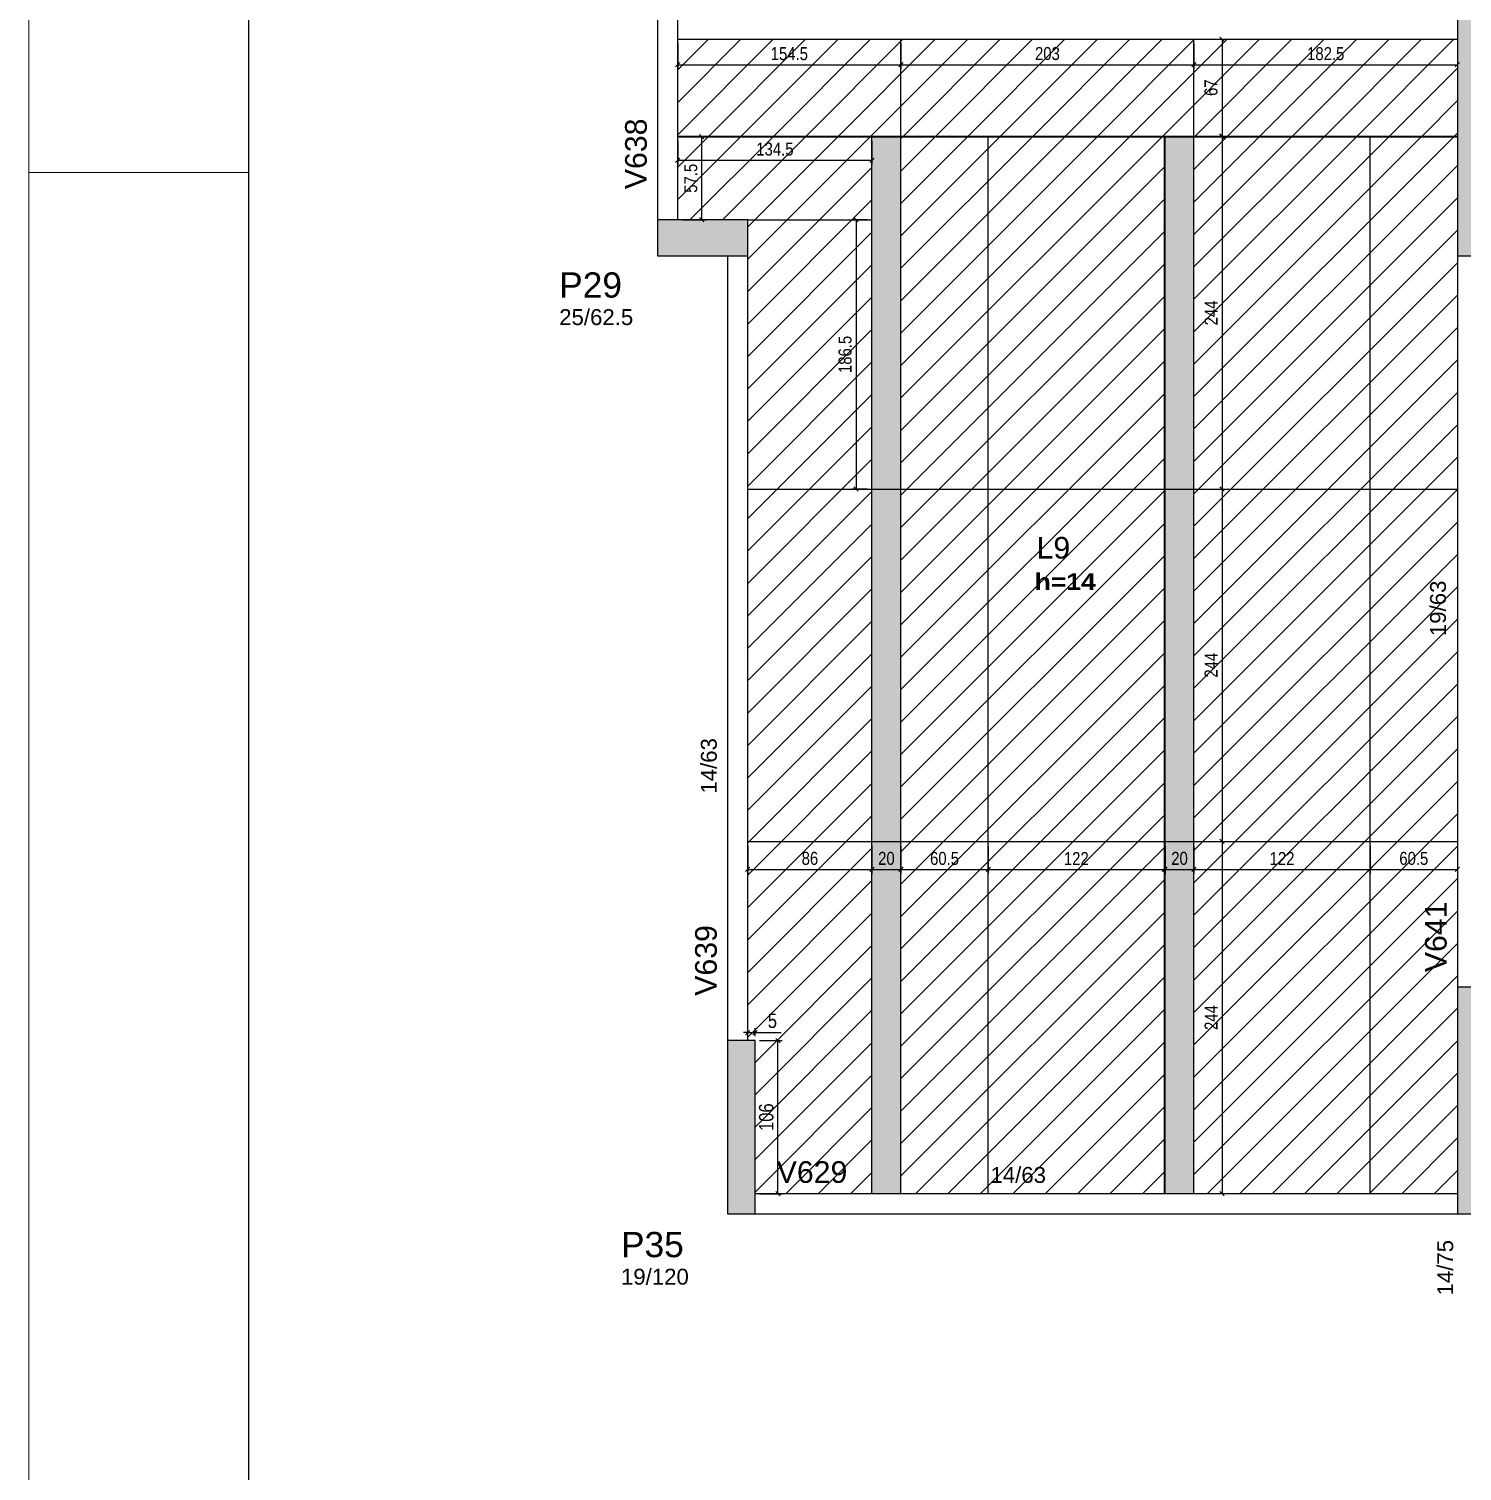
# Model space of a CAD drawing. Extents: x 1894 to 8661, y -614 to 3008.
# Drawn here: x 1895 to 2888, y 298 to 1296 of the extents above; entities that cross this region are included whole.
import ezdxf

# ---------------------------------------------------------------- set-up
doc = ezdxf.new("R2010")
doc.units = 0
doc.header["$PDMODE"] = 34
for name, color, linetype in [('COTA', 241, 'Continuous'), ('MTH-DIM-PILAR', 3, 'Continuous'), ('MTH-DIM-VIGA', 3, 'Continuous'), ('MTH-FACE-VIGA', 7, 'Continuous'), ('MTH-PILAR-SEGUE', 5, 'Continuous'), ('MTH-SOMBRA25', 253, 'Continuous'), ('MTH-TIT1-PILAR', 5, 'Continuous'), ('MTH-TIT1-VIGA', 5, 'Continuous'), ('MTH-TXT-NEGRITO', 5, 'Continuous'), ('Painéis', 200, 'Continuous')]:
    doc.layers.add(name, color=color, linetype=linetype)
doc.layers.add('FOLHA', color=255, linetype='Continuous', lineweight=5)
doc.layers.add('Hachura', color=251, linetype='Continuous', lineweight=9)
doc.styles.add('COTA TECNICA', font='techl___.ttf', dxfattribs={"height": 10})
doc.styles.add('COTA TECNICA-50', font='techl___.ttf', dxfattribs={"height": 9})
doc.styles.add('TQS_ARIAL', font='arial.ttf')
doc.styles.add('TQS_ARIAL_BLACK', font='ariblk.ttf')
doc.dimstyles.new('COTA PAINEL-50', dxfattribs={"dimtxt": 9, "dimasz": 3, "dimexe": 3, "dimexo": 3, "dimgap": 3, "dimtad": 1, "dimdec": 1, "dimzin": 12, "dimdsep": 46, "dimtxsty": 'COTA TECNICA-50', "dimblk1": 'OBLIQUE', "dimblk2": 'OBLIQUE', "dimsah": 1, "dimcen": 0.9, "dimclrd": 4, "dimclre": 4, "dimclrt": 240, "dimadec": 1, "dimazin": 3, "dimtfac": 1, "dimtdec": 1, "dimtmove": 0, "dimatfit": 3, "dimfxl": 1, "dimtolj": 1, "dimtzin": 12, "dimarcsym": 0})
doc.dimstyles.new('PAINEL', dxfattribs={"dimtxt": 10, "dimasz": 3, "dimexe": 3, "dimexo": 3, "dimgap": 3, "dimtad": 1, "dimdec": 1, "dimzin": 12, "dimdsep": 46, "dimtxsty": 'COTA TECNICA', "dimblk1": 'OBLIQUE', "dimblk2": 'OBLIQUE', "dimsah": 1, "dimcen": 0.9, "dimclrd": 4, "dimclre": 4, "dimclrt": 240, "dimadec": 1, "dimazin": 3, "dimtfac": 1, "dimtdec": 1, "dimtmove": 0, "dimatfit": 3, "dimfxl": 1, "dimtolj": 1, "dimtzin": 12, "dimarcsym": 0})

# ---------------------------------------------------------------- blocks, each defined once
blk = doc.blocks.new('_Oblique')
at = {"color": 0, "linetype": 'ByBlock', "lineweight": -2}
blk.add_line((-0.5, -0.5), (0.5, 0.5), dxfattribs=at)
blk = doc.blocks.new('*D53')
at = {"layer": 'COTA', "color": 4, "lineweight": -2, "transparency": 16777216}
for p, q in [((2393.12, 730.67), (2393.12, 711.23)), ((2479.12, 730.67), (2479.12, 711.23)), ((2393.12, 714.23), (2479.12, 714.23))]:
    blk.add_line(p, q, dxfattribs=at)
at = {"layer": 'Defpoints', "color": 0, "transparency": 16777216}
for p in [(2393.12, 733.67), (2479.12, 733.67), (2479.12, 714.23)]:
    blk.add_point(p, dxfattribs=at)
at = {"layer": 'COTA', "color": 4, "lineweight": -2, "transparency": 16777216, "xscale": 3, "yscale": 3, "zscale": 3, "rotation": 180}
blk.add_blockref('_Oblique', (2393.12, 714.23), dxfattribs=at)
at = {"layer": 'COTA', "color": 4, "lineweight": -2, "transparency": 16777216, "xscale": 3, "yscale": 3, "zscale": 3}
blk.add_blockref('_Oblique', (2479.12, 714.23), dxfattribs=at)
at = {"layer": 'COTA', "color": 240, "transparency": 16777216, "insert": (2436.12, 721.85), "char_height": 9, "attachment_point": 5, "style": 'COTA TECNICA-50'}
blk.add_mtext('\\A1;86', dxfattribs=at)
blk = doc.blocks.new('*D54')
at = {"layer": 'COTA', "color": 4, "lineweight": -2, "transparency": 16777216}
for p, q in [((2479.12, 730.67), (2479.12, 711.23)), ((2499.12, 730.67), (2499.12, 711.23)), ((2479.12, 714.23), (2499.12, 714.23))]:
    blk.add_line(p, q, dxfattribs=at)
at = {"layer": 'Defpoints', "color": 0, "transparency": 16777216}
for p in [(2479.12, 733.67), (2499.12, 733.67), (2499.12, 714.23)]:
    blk.add_point(p, dxfattribs=at)
at = {"layer": 'COTA', "color": 4, "lineweight": -2, "transparency": 16777216, "xscale": 3, "yscale": 3, "zscale": 3, "rotation": 180}
blk.add_blockref('_Oblique', (2479.12, 714.23), dxfattribs=at)
at = {"layer": 'COTA', "color": 4, "lineweight": -2, "transparency": 16777216, "xscale": 3, "yscale": 3, "zscale": 3}
blk.add_blockref('_Oblique', (2499.12, 714.23), dxfattribs=at)
at = {"layer": 'COTA', "color": 240, "transparency": 16777216, "insert": (2489.12, 721.83), "char_height": 9, "attachment_point": 5, "style": 'COTA TECNICA-50'}
blk.add_mtext('\\A1;20', dxfattribs=at)
blk = doc.blocks.new('*D55')
at = {"layer": 'COTA', "color": 4, "lineweight": -2, "transparency": 16777216}
for p, q in [((2499.12, 730.67), (2499.12, 711.23)), ((2559.62, 730.67), (2559.62, 711.23)), ((2499.12, 714.23), (2559.62, 714.23))]:
    blk.add_line(p, q, dxfattribs=at)
at = {"layer": 'Defpoints', "color": 0, "transparency": 16777216}
for p in [(2499.12, 733.67), (2559.62, 733.67), (2559.62, 714.23)]:
    blk.add_point(p, dxfattribs=at)
at = {"layer": 'COTA', "color": 4, "lineweight": -2, "transparency": 16777216, "xscale": 3, "yscale": 3, "zscale": 3, "rotation": 180}
blk.add_blockref('_Oblique', (2499.12, 714.23), dxfattribs=at)
at = {"layer": 'COTA', "color": 4, "lineweight": -2, "transparency": 16777216, "xscale": 3, "yscale": 3, "zscale": 3}
blk.add_blockref('_Oblique', (2559.62, 714.23), dxfattribs=at)
at = {"layer": 'COTA', "color": 240, "transparency": 16777216, "insert": (2529.37, 721.83), "char_height": 9, "attachment_point": 5, "style": 'COTA TECNICA-50'}
blk.add_mtext('\\A1;60.5', dxfattribs=at)
blk = doc.blocks.new('*D56')
at = {"layer": 'COTA', "color": 4, "lineweight": -2, "transparency": 16777216}
for p, q in [((2559.62, 730.67), (2559.62, 711.23)), ((2681.62, 730.67), (2681.62, 711.23)), ((2559.62, 714.23), (2681.62, 714.23))]:
    blk.add_line(p, q, dxfattribs=at)
at = {"layer": 'Defpoints', "color": 0, "transparency": 16777216}
for p in [(2559.62, 733.67), (2681.62, 733.67), (2681.62, 714.23)]:
    blk.add_point(p, dxfattribs=at)
at = {"layer": 'COTA', "color": 4, "lineweight": -2, "transparency": 16777216, "xscale": 3, "yscale": 3, "zscale": 3, "rotation": 180}
blk.add_blockref('_Oblique', (2559.62, 714.23), dxfattribs=at)
at = {"layer": 'COTA', "color": 4, "lineweight": -2, "transparency": 16777216, "xscale": 3, "yscale": 3, "zscale": 3}
blk.add_blockref('_Oblique', (2681.62, 714.23), dxfattribs=at)
at = {"layer": 'COTA', "color": 240, "transparency": 16777216, "insert": (2620.62, 721.79), "char_height": 9, "attachment_point": 5, "style": 'COTA TECNICA-50'}
blk.add_mtext('\\A1;122', dxfattribs=at)
blk = doc.blocks.new('*D57')
at = {"layer": 'COTA', "color": 4, "lineweight": -2, "transparency": 16777216}
for p, q in [((2682.12, 730.67), (2682.12, 711.23)), ((2702.12, 730.67), (2702.12, 711.23)), ((2682.12, 714.23), (2702.12, 714.23))]:
    blk.add_line(p, q, dxfattribs=at)
at = {"layer": 'Defpoints', "color": 0, "transparency": 16777216}
for p in [(2682.12, 733.67), (2702.12, 733.67), (2702.12, 714.23)]:
    blk.add_point(p, dxfattribs=at)
at = {"layer": 'COTA', "color": 4, "lineweight": -2, "transparency": 16777216, "xscale": 3, "yscale": 3, "zscale": 3, "rotation": 180}
blk.add_blockref('_Oblique', (2682.12, 714.23), dxfattribs=at)
at = {"layer": 'COTA', "color": 4, "lineweight": -2, "transparency": 16777216, "xscale": 3, "yscale": 3, "zscale": 3}
blk.add_blockref('_Oblique', (2702.12, 714.23), dxfattribs=at)
at = {"layer": 'COTA', "color": 240, "transparency": 16777216, "insert": (2692.12, 721.83), "char_height": 9, "attachment_point": 5, "style": 'COTA TECNICA-50'}
blk.add_mtext('\\A1;20', dxfattribs=at)
blk = doc.blocks.new('*D58')
at = {"layer": 'COTA', "color": 4, "lineweight": -2, "transparency": 16777216}
for p, q in [((2702.12, 730.67), (2702.12, 711.23)), ((2824.12, 730.67), (2824.12, 711.23)), ((2702.12, 714.23), (2824.12, 714.23))]:
    blk.add_line(p, q, dxfattribs=at)
at = {"layer": 'Defpoints', "color": 0, "transparency": 16777216}
for p in [(2702.12, 733.67), (2824.12, 733.67), (2824.12, 714.23)]:
    blk.add_point(p, dxfattribs=at)
at = {"layer": 'COTA', "color": 4, "lineweight": -2, "transparency": 16777216, "xscale": 3, "yscale": 3, "zscale": 3, "rotation": 180}
blk.add_blockref('_Oblique', (2702.12, 714.23), dxfattribs=at)
at = {"layer": 'COTA', "color": 4, "lineweight": -2, "transparency": 16777216, "xscale": 3, "yscale": 3, "zscale": 3}
blk.add_blockref('_Oblique', (2824.12, 714.23), dxfattribs=at)
at = {"layer": 'COTA', "color": 240, "transparency": 16777216, "insert": (2763.12, 721.79), "char_height": 9, "attachment_point": 5, "style": 'COTA TECNICA-50'}
blk.add_mtext('\\A1;122', dxfattribs=at)
blk = doc.blocks.new('*D59')
at = {"layer": 'COTA', "color": 4, "lineweight": -2, "transparency": 16777216}
for p, q in [((2824.12, 730.67), (2824.12, 711.23)), ((2884.62, 730.67), (2884.62, 711.23)), ((2824.12, 714.23), (2884.62, 714.23))]:
    blk.add_line(p, q, dxfattribs=at)
at = {"layer": 'Defpoints', "color": 0, "transparency": 16777216}
for p in [(2824.12, 733.67), (2884.62, 733.67), (2884.62, 714.23)]:
    blk.add_point(p, dxfattribs=at)
at = {"layer": 'COTA', "color": 4, "lineweight": -2, "transparency": 16777216, "xscale": 3, "yscale": 3, "zscale": 3, "rotation": 180}
blk.add_blockref('_Oblique', (2824.12, 714.23), dxfattribs=at)
at = {"layer": 'COTA', "color": 4, "lineweight": -2, "transparency": 16777216, "xscale": 3, "yscale": 3, "zscale": 3}
blk.add_blockref('_Oblique', (2884.62, 714.23), dxfattribs=at)
at = {"layer": 'COTA', "color": 240, "transparency": 16777216, "insert": (2854.37, 721.83), "char_height": 9, "attachment_point": 5, "style": 'COTA TECNICA-50'}
blk.add_mtext('\\A1;60.5', dxfattribs=at)
blk = doc.blocks.new('*D60')
at = {"layer": 'COTA', "color": 4, "lineweight": -2, "transparency": 16777216}
for p, q in [((2476.12, 1164.17), (2465.12, 1164.17)), ((2468.12, 1164.17), (2468.12, 977.67)), ((2476.12, 977.67), (2465.12, 977.67))]:
    blk.add_line(p, q, dxfattribs=at)
at = {"layer": 'Defpoints', "color": 0, "transparency": 16777216}
for p in [(2479.12, 1164.17), (2468.12, 977.67), (2479.12, 977.67)]:
    blk.add_point(p, dxfattribs=at)
at = {"layer": 'COTA', "color": 4, "lineweight": -2, "transparency": 16777216, "xscale": 3, "yscale": 3, "zscale": 3}
for p, rotation in [((2468.12, 1164.17), 90), ((2468.12, 977.67), 270)]:
    blk.add_blockref('_Oblique', p, dxfattribs=dict(at, rotation=rotation))
at = {"layer": 'COTA', "color": 240, "transparency": 16777216, "insert": (2460.51, 1070.92), "char_height": 9, "attachment_point": 5, "rotation": 90, "style": 'COTA TECNICA-50'}
blk.add_mtext('\\A1;186.5', dxfattribs=at)
blk = doc.blocks.new('*D61')
at = {"layer": 'COTA', "color": 4, "lineweight": -2, "transparency": 16777216}
for p, q in [((2344.62, 1218.67), (2344.62, 1202.39)), ((2479.12, 1218.67), (2479.12, 1202.39)), ((2344.62, 1205.39), (2479.12, 1205.39))]:
    blk.add_line(p, q, dxfattribs=at)
at = {"layer": 'Defpoints', "color": 0, "transparency": 16777216}
for p in [(2344.62, 1221.67), (2479.12, 1221.67), (2479.12, 1205.39)]:
    blk.add_point(p, dxfattribs=at)
at = {"layer": 'COTA', "color": 4, "lineweight": -2, "transparency": 16777216, "xscale": 3, "yscale": 3, "zscale": 3, "rotation": 180}
blk.add_blockref('_Oblique', (2344.62, 1205.39), dxfattribs=at)
at = {"layer": 'COTA', "color": 4, "lineweight": -2, "transparency": 16777216, "xscale": 3, "yscale": 3, "zscale": 3}
blk.add_blockref('_Oblique', (2479.12, 1205.39), dxfattribs=at)
at = {"layer": 'COTA', "color": 240, "transparency": 16777216, "insert": (2411.87, 1213.09), "char_height": 9, "attachment_point": 5, "style": 'COTA TECNICA-50'}
blk.add_mtext('\\A1;134.5', dxfattribs=at)
blk = doc.blocks.new('*D62')
at = {"layer": 'COTA', "color": 4, "lineweight": -2, "transparency": 16777216}
for p, q in [((2344.62, 1286.17), (2344.62, 1268.58)), ((2499.12, 1286.17), (2499.12, 1268.58)), ((2344.62, 1271.58), (2499.12, 1271.58))]:
    blk.add_line(p, q, dxfattribs=at)
at = {"layer": 'Defpoints', "color": 0, "transparency": 16777216}
for p in [(2344.62, 1289.17), (2499.12, 1289.17), (2499.12, 1271.58)]:
    blk.add_point(p, dxfattribs=at)
at = {"layer": 'COTA', "color": 4, "lineweight": -2, "transparency": 16777216, "xscale": 3, "yscale": 3, "zscale": 3, "rotation": 180}
blk.add_blockref('_Oblique', (2344.62, 1271.58), dxfattribs=at)
at = {"layer": 'COTA', "color": 4, "lineweight": -2, "transparency": 16777216, "xscale": 3, "yscale": 3, "zscale": 3}
blk.add_blockref('_Oblique', (2499.12, 1271.58), dxfattribs=at)
at = {"layer": 'COTA', "color": 240, "transparency": 16777216, "insert": (2421.87, 1279.18), "char_height": 9, "attachment_point": 5, "style": 'COTA TECNICA-50'}
blk.add_mtext('\\A1;154.5', dxfattribs=at)
blk = doc.blocks.new('*D63')
at = {"layer": 'COTA', "color": 4, "lineweight": -2, "transparency": 16777216}
for p, q in [((2499.12, 1286.17), (2499.12, 1268.58)), ((2702.12, 1286.17), (2702.12, 1268.58)), ((2499.12, 1271.58), (2702.12, 1271.58))]:
    blk.add_line(p, q, dxfattribs=at)
at = {"layer": 'Defpoints', "color": 0, "transparency": 16777216}
for p in [(2499.12, 1289.17), (2702.12, 1289.17), (2702.12, 1271.58)]:
    blk.add_point(p, dxfattribs=at)
at = {"layer": 'COTA', "color": 4, "lineweight": -2, "transparency": 16777216, "xscale": 3, "yscale": 3, "zscale": 3, "rotation": 180}
blk.add_blockref('_Oblique', (2499.12, 1271.58), dxfattribs=at)
at = {"layer": 'COTA', "color": 4, "lineweight": -2, "transparency": 16777216, "xscale": 3, "yscale": 3, "zscale": 3}
blk.add_blockref('_Oblique', (2702.12, 1271.58), dxfattribs=at)
at = {"layer": 'COTA', "color": 240, "transparency": 16777216, "insert": (2600.62, 1279.28), "char_height": 9, "attachment_point": 5, "style": 'COTA TECNICA-50'}
blk.add_mtext('\\A1;203', dxfattribs=at)
blk = doc.blocks.new('*D64')
at = {"layer": 'COTA', "color": 4, "lineweight": -2, "transparency": 16777216}
for p, q in [((2702.12, 1286.17), (2702.12, 1268.58)), ((2884.62, 1286.17), (2884.62, 1268.58)), ((2702.12, 1271.58), (2884.62, 1271.58))]:
    blk.add_line(p, q, dxfattribs=at)
at = {"layer": 'Defpoints', "color": 0, "transparency": 16777216}
for p in [(2702.12, 1289.17), (2884.62, 1289.17), (2884.62, 1271.58)]:
    blk.add_point(p, dxfattribs=at)
at = {"layer": 'COTA', "color": 4, "lineweight": -2, "transparency": 16777216, "xscale": 3, "yscale": 3, "zscale": 3, "rotation": 180}
blk.add_blockref('_Oblique', (2702.12, 1271.58), dxfattribs=at)
at = {"layer": 'COTA', "color": 4, "lineweight": -2, "transparency": 16777216, "xscale": 3, "yscale": 3, "zscale": 3}
blk.add_blockref('_Oblique', (2884.62, 1271.58), dxfattribs=at)
at = {"layer": 'COTA', "color": 240, "transparency": 16777216, "insert": (2793.37, 1279.2), "char_height": 9, "attachment_point": 5, "style": 'COTA TECNICA-50'}
blk.add_mtext('\\A1;182.5', dxfattribs=at)
blk = doc.blocks.new('*D65')
at = {"layer": 'COTA', "color": 4, "lineweight": -2, "transparency": 16777216}
for p, q in [((2705.12, 1289.17), (2724.54, 1289.17)), ((2721.54, 1289.17), (2721.54, 1222.17)), ((2705.12, 1222.17), (2724.54, 1222.17))]:
    blk.add_line(p, q, dxfattribs=at)
at = {"layer": 'Defpoints', "color": 0, "transparency": 16777216}
for p in [(2702.12, 1289.17), (2702.12, 1222.17), (2721.54, 1222.17)]:
    blk.add_point(p, dxfattribs=at)
at = {"layer": 'COTA', "color": 4, "lineweight": -2, "transparency": 16777216, "xscale": 3, "yscale": 3, "zscale": 3}
for p, rotation in [((2721.54, 1289.17), 90), ((2721.54, 1222.17), 270)]:
    blk.add_blockref('_Oblique', p, dxfattribs=dict(at, rotation=rotation))
at = {"layer": 'COTA', "color": 240, "transparency": 16777216, "insert": (2713.95, 1255.67), "char_height": 9, "attachment_point": 5, "rotation": 90, "style": 'COTA TECNICA-50'}
blk.add_mtext('\\A1;67', dxfattribs=at)
blk = doc.blocks.new('*D66')
at = {"layer": 'COTA', "color": 4, "lineweight": -2, "transparency": 16777216}
for p, q in [((2704.12, 1221.67), (2724.54, 1221.67)), ((2721.54, 1221.67), (2721.54, 977.67))]:
    blk.add_line(p, q, dxfattribs=at)
at = {"layer": 'Defpoints', "color": 0, "transparency": 16777216}
for p in [(2701.12, 1221.67), (2721.54, 977.67), (2721.54, 977.67)]:
    blk.add_point(p, dxfattribs=at)
at = {"layer": 'COTA', "color": 4, "lineweight": -2, "transparency": 16777216, "xscale": 3, "yscale": 3, "zscale": 3}
for p, rotation in [((2721.54, 1221.67), 90), ((2721.54, 977.67), 270)]:
    blk.add_blockref('_Oblique', p, dxfattribs=dict(at, rotation=rotation))
at = {"layer": 'COTA', "color": 240, "transparency": 16777216, "insert": (2713.97, 1099.67), "char_height": 9, "attachment_point": 5, "rotation": 90, "style": 'COTA TECNICA-50'}
blk.add_mtext('\\A1;244', dxfattribs=at)
blk = doc.blocks.new('*D67')
at = {"layer": 'COTA', "color": 4, "lineweight": -2, "transparency": 16777216}
blk.add_line((2721.54, 977.67), (2721.54, 733.67), dxfattribs=at)
at = {"layer": 'Defpoints', "color": 0, "transparency": 16777216}
for p in [(2721.54, 977.67), (2721.54, 733.67), (2721.54, 733.67)]:
    blk.add_point(p, dxfattribs=at)
at = {"layer": 'COTA', "color": 4, "lineweight": -2, "transparency": 16777216, "xscale": 3, "yscale": 3, "zscale": 3}
for p, rotation in [((2721.54, 977.67), 90), ((2721.54, 733.67), 270)]:
    blk.add_blockref('_Oblique', p, dxfattribs=dict(at, rotation=rotation))
at = {"layer": 'COTA', "color": 240, "transparency": 16777216, "insert": (2713.97, 855.67), "char_height": 9, "attachment_point": 5, "rotation": 90, "style": 'COTA TECNICA-50'}
blk.add_mtext('\\A1;244', dxfattribs=at)
blk = doc.blocks.new('*D68')
at = {"layer": 'COTA', "color": 4, "lineweight": -2, "transparency": 16777216}
blk.add_line((2721.54, 733.67), (2721.54, 489.67), dxfattribs=at)
at = {"layer": 'Defpoints', "color": 0, "transparency": 16777216}
for p in [(2721.54, 733.67), (2721.54, 489.67), (2721.54, 489.67)]:
    blk.add_point(p, dxfattribs=at)
at = {"layer": 'COTA', "color": 4, "lineweight": -2, "transparency": 16777216, "xscale": 3, "yscale": 3, "zscale": 3}
for p, rotation in [((2721.54, 733.67), 90), ((2721.54, 489.67), 270)]:
    blk.add_blockref('_Oblique', p, dxfattribs=dict(at, rotation=rotation))
at = {"layer": 'COTA', "color": 240, "transparency": 16777216, "insert": (2713.97, 611.67), "char_height": 9, "attachment_point": 5, "rotation": 90, "style": 'COTA TECNICA-50'}
blk.add_mtext('\\A1;244', dxfattribs=at)
blk = doc.blocks.new('*D69')
at = {"layer": 'COTA', "color": 4, "lineweight": -2, "transparency": 16777216}
for p, q in [((2347.62, 1221.67), (2364.23, 1221.67)), ((2361.23, 1164.17), (2361.23, 1221.67)), ((2347.62, 1164.17), (2364.23, 1164.17))]:
    blk.add_line(p, q, dxfattribs=at)
at = {"layer": 'Defpoints', "color": 0, "transparency": 16777216}
for p in [(2344.62, 1221.67), (2361.23, 1221.67), (2344.62, 1164.17)]:
    blk.add_point(p, dxfattribs=at)
at = {"layer": 'COTA', "color": 4, "lineweight": -2, "transparency": 16777216, "xscale": 3, "yscale": 3, "zscale": 3}
for p, rotation in [((2361.23, 1221.67), 90), ((2361.23, 1164.17), 270)]:
    blk.add_blockref('_Oblique', p, dxfattribs=dict(at, rotation=rotation))
at = {"layer": 'COTA', "color": 240, "transparency": 16777216, "insert": (2353.63, 1192.92), "char_height": 9, "attachment_point": 5, "rotation": 90, "style": 'COTA TECNICA-50'}
blk.add_mtext('\\A1;57.5', dxfattribs=at)
blk = doc.blocks.new('*D70')
at = {"layer": 'COTA', "color": 4, "lineweight": -2, "transparency": 16777216}
for p, q in [((2401.12, 595.67), (2417.02, 595.67)), ((2414.02, 489.67), (2414.02, 595.67)), ((2401.12, 489.67), (2417.02, 489.67))]:
    blk.add_line(p, q, dxfattribs=at)
at = {"layer": 'Defpoints', "color": 0, "transparency": 16777216}
for p in [(2398.12, 595.67), (2414.02, 595.67), (2398.12, 489.67)]:
    blk.add_point(p, dxfattribs=at)
at = {"layer": 'COTA', "color": 4, "lineweight": -2, "transparency": 16777216, "xscale": 3, "yscale": 3, "zscale": 3}
for p, rotation in [((2414.02, 595.67), 90), ((2414.02, 489.67), 270)]:
    blk.add_blockref('_Oblique', p, dxfattribs=dict(at, rotation=rotation))
at = {"layer": 'COTA', "color": 240, "transparency": 16777216, "insert": (2405.92, 542.67), "char_height": 10, "attachment_point": 5, "rotation": 90, "style": 'COTA TECNICA'}
blk.add_mtext('\\A1;106', dxfattribs=at)
blk = doc.blocks.new('*D71')
at = {"layer": 'COTA', "color": 4, "lineweight": -2, "transparency": 16777216}
for p, q in [((2393.12, 601.3), (2390.12, 601.3)), ((2393.12, 598.67), (2393.12, 604.3)), ((2393.12, 601.3), (2398.12, 601.3)), ((2398.12, 598.67), (2398.12, 604.3)), ((2398.12, 601.3), (2416.21, 601.3))]:
    blk.add_line(p, q, dxfattribs=at)
at = {"layer": 'Defpoints', "color": 0, "transparency": 16777216}
for p in [(2398.12, 601.3), (2393.12, 595.67), (2398.12, 595.67)]:
    blk.add_point(p, dxfattribs=at)
at = {"layer": 'COTA', "color": 4, "lineweight": -2, "transparency": 16777216, "xscale": 3, "yscale": 3, "zscale": 3}
blk.add_blockref('_Oblique', (2393.12, 601.3), dxfattribs=at)
at = {"layer": 'COTA', "color": 4, "lineweight": -2, "transparency": 16777216, "xscale": 3, "yscale": 3, "zscale": 3, "rotation": 180}
blk.add_blockref('_Oblique', (2398.12, 601.3), dxfattribs=at)
at = {"layer": 'COTA', "color": 240, "transparency": 16777216, "insert": (2410.16, 609.4), "char_height": 10, "attachment_point": 5, "style": 'COTA TECNICA'}
blk.add_mtext('\\A1;5', dxfattribs=at)

msp = doc.modelspace()

# ---------------------------------------------------------------- hatches: boundary and pattern name
at = {"layer": 'Hachura', "linetype": 'ByBlock'}
h = msp.add_hatch(dxfattribs=at)
h.set_pattern_fill('ANSI31', color=256, scale=5)
h.set_pattern_definition([(45, (-1482.724, 0), (-11.22532, 11.22532), [])])
h.paths.add_polyline_path([(2499.12, 1222.17), (2499.12, 1289.17), (2344.62, 1289.17), (2344.62, 1222.17)])
h.paths.add_polyline_path([(2702.12, 1222.17), (2702.12, 1289.17), (2499.12, 1289.17), (2499.12, 1222.17)])
h.paths.add_polyline_path([(2884.62, 1222.17), (2884.62, 1289.17), (2702.12, 1289.17), (2702.12, 1222.17)])
h.paths.add_polyline_path([(2884.62, 1221.67), (2824.12, 1221.67), (2824.12, 977.67), (2884.62, 977.67), (2884.62, 1139.17)])
h.paths.add_polyline_path([(2824.12, 1221.67), (2702.12, 1221.67), (2702.12, 977.67), (2824.12, 977.67)])
h.paths.add_polyline_path([(2681.62, 1221.67), (2559.62, 1221.67), (2559.62, 977.67), (2681.62, 977.67)])
h.paths.add_polyline_path([(2499.12, 977.67), (2559.62, 977.67), (2559.62, 1221.67), (2499.12, 1221.67)])
h.paths.add_polyline_path([(2479.12, 1164.17), (2479.12, 1221.67), (2344.62, 1221.67), (2344.62, 1164.17), (2393.12, 1164.17)])
h.paths.add_polyline_path([(2479.12, 1164.17), (2393.12, 1164.17), (2393.12, 1139.17), (2393.12, 977.67), (2479.12, 977.67)])
h.paths.add_polyline_path([(2479.12, 977.67), (2393.12, 977.67), (2393.12, 733.67), (2479.12, 733.67)])
h.paths.add_polyline_path([(2479.12, 733.67), (2393.12, 733.67), (2393.12, 595.67), (2398.12, 595.67), (2398.12, 489.67), (2479.12, 489.67)])
h.paths.add_polyline_path([(2499.12, 489.67), (2559.62, 489.67), (2559.62, 733.67), (2499.12, 733.67)])
h.paths.add_polyline_path([(2499.12, 733.67), (2559.62, 733.67), (2559.62, 977.67), (2499.12, 977.67)])
h.paths.add_polyline_path([(2559.62, 733.67), (2681.62, 733.67), (2681.62, 977.67), (2559.62, 977.67)])
h.paths.add_polyline_path([(2681.62, 733.67), (2559.62, 733.67), (2559.62, 489.67), (2681.62, 489.67)])
h.paths.add_polyline_path([(2702.12, 489.67), (2824.12, 489.67), (2824.12, 733.67), (2702.12, 733.67)])
h.paths.add_polyline_path([(2702.12, 733.67), (2824.12, 733.67), (2824.12, 977.67), (2702.12, 977.67)])
h.paths.add_polyline_path([(2884.62, 977.67), (2824.12, 977.67), (2824.12, 733.67), (2884.62, 733.67)])
h.paths.add_polyline_path([(2884.62, 733.67), (2824.12, 733.67), (2824.12, 489.67), (2884.62, 489.67), (2884.62, 632.67)])
at = {"layer": 'Hachura'}
h = msp.add_hatch(color=256, dxfattribs=at)
h.dxf.hatch_style = 1
h.paths.add_polyline_path([(2499.12, 489.67), (2479.12, 489.67), (2479.12, 733.67), (2499.12, 733.67)])
h.paths.add_polyline_path([(2499.12, 733.67), (2479.12, 733.67), (2479.12, 977.67), (2499.12, 977.67)])
h.paths.add_polyline_path([(2499.12, 977.67), (2479.12, 977.67), (2479.12, 1221.67), (2499.12, 1221.67)])
h.paths.add_polyline_path([(2702.12, 977.67), (2682.12, 977.67), (2682.12, 1221.67), (2702.12, 1221.67)])
h.paths.add_polyline_path([(2702.12, 733.67), (2682.12, 733.67), (2682.12, 977.67), (2702.12, 977.67)])
h.paths.add_polyline_path([(2702.12, 489.67), (2682.12, 489.67), (2682.12, 733.67), (2702.12, 733.67)])

# ---------------------------------------------------------------- linework, layer by layer
at = {"color": 30}
msp.add_line((2047.57, -552.63), (2047.57, 2946.69), dxfattribs=at)
at = {"layer": 'FOLHA', "lineweight": 5}
msp.add_line((1895.16, -613.6), (1895.16, 3007.66), dxfattribs=at)
at = {"layer": 'FOLHA'}
msp.add_line((2047.57, 1197.03), (1895.16, 1197.03), dxfattribs=at)
at = {"layer": 'MTH-FACE-VIGA', "linetype": 'Continuous'}
for p, q in [((2330.62, 1433.17), (2330.62, 1164.17)), ((2344.62, 1164.17), (2344.62, 1433.17)), ((2344.62, 1289.17), (2884.62, 1289.17)), ((2379.12, 1139.17), (2379.12, 595.67)), ((2393.12, 595.67), (2393.12, 1139.17)), ((2884.62, 1139.17), (2884.62, 615.67)), ((2884.62, 489.67), (2398.12, 489.67)), ((2398.12, 475.67), (2884.62, 475.67))]:
    msp.add_line(p, q, dxfattribs=at)
at = {"layer": 'MTH-PILAR-SEGUE', "linetype": 'Continuous'}
for points in [[(2884.62, 1139.17), (2903.62, 1139.17), (2903.62, 1458.17), (2884.62, 1458.17), (2884.62, 1139.17)], [(2393.12, 1139.17), (2393.12, 1164.17), (2330.62, 1164.17), (2330.62, 1139.17), (2393.12, 1139.17)], [(2884.62, 475.67), (2903.62, 475.67), (2903.62, 632.67), (2884.62, 632.67), (2884.62, 475.67)], [(2379.12, 475.67), (2398.12, 475.67), (2398.12, 595.67), (2379.12, 595.67), (2379.12, 475.67)]]:
    msp.add_lwpolyline(points, dxfattribs=at)
at = {"layer": 'MTH-SOMBRA25', "linetype": 'Continuous'}
for points in [[(2884.62, 1139.17), (2903.62, 1139.17), (2903.62, 1458.17)], [(2884.62, 1139.17), (2903.62, 1458.17), (2884.62, 1458.17)], [(2884.62, 1139.17), (2884.62, 1458.17), (2884.62, 1139.17)], [(2393.12, 1139.17), (2393.12, 1164.17), (2330.62, 1164.17)], [(2393.12, 1139.17), (2330.62, 1164.17), (2330.62, 1139.17)], [(2393.12, 1139.17), (2330.62, 1139.17), (2393.12, 1139.17)], [(2884.62, 475.67), (2903.62, 475.67), (2903.62, 632.67)], [(2884.62, 475.67), (2903.62, 632.67), (2884.62, 632.67)], [(2884.62, 475.67), (2884.62, 632.67), (2884.62, 475.67)], [(2379.12, 475.67), (2398.12, 475.67), (2398.12, 595.67)], [(2379.12, 475.67), (2398.12, 595.67), (2379.12, 595.67)], [(2379.12, 475.67), (2379.12, 595.67), (2379.12, 475.67)]]:
    msp.add_solid(points, dxfattribs=at)
at = {"layer": 'Painéis'}
for p, q in [((2499.12, 489.67), (2499.12, 1289.17)), ((2702.12, 489.67), (2702.12, 1289.17)), ((2344.62, 1222.17), (2884.62, 1222.17)), ((2344.62, 1221.67), (2884.62, 1221.67)), ((2479.12, 489.67), (2479.12, 1221.67)), ((2559.62, 489.67), (2559.62, 1221.67)), ((2681.62, 489.67), (2681.62, 1221.67)), ((2682.12, 489.67), (2682.12, 1221.67)), ((2824.12, 489.67), (2824.12, 1221.67)), ((2393.12, 1164.17), (2479.12, 1164.17)), ((2393.12, 977.67), (2884.62, 977.67)), ((2393.12, 733.67), (2884.62, 733.67))]:
    msp.add_line(p, q, dxfattribs=at)

# ---------------------------------------------------------------- texts
at = {"layer": 'MTH-DIM-PILAR', "linetype": 'Continuous', "style": 'TQS_ARIAL'}
for s, p in [('25/62.5', (2262.48, 1091.28)), ('19/120', (2305.27, 426.7))]:
    msp.add_text(s, height=11, dxfattribs=at).set_placement(p)
at = {"layer": 'MTH-DIM-VIGA', "linetype": 'Continuous', "style": 'TQS_ARIAL'}
for s, p in [('19/63', (2876.62, 875.84)), ('14/63', (2371.62, 766.76)), ('14/75', (2881.62, 419.18))]:
    msp.add_text(s, height=11, rotation=90, dxfattribs=at).set_placement(p)
msp.add_text('14/63', height=11, dxfattribs=at).set_placement((2561.18, 497.17))
at = {"layer": 'MTH-TIT1-PILAR', "linetype": 'Continuous', "style": 'TQS_ARIAL'}
for s, p in [('P29', (2262.48, 1110.28)), ('P35', (2305.27, 445.7))]:
    msp.add_text(s, height=17.5, dxfattribs=at).set_placement(p)
at = {"layer": 'MTH-TIT1-VIGA', "linetype": 'Continuous', "style": 'TQS_ARIAL'}
for s, p in [('V638', (2323.12, 1185.39)), ('V641', (2877.12, 643.12)), ('V639', (2371.62, 626.75))]:
    msp.add_text(s, height=15, rotation=90, dxfattribs=at).set_placement(p)
for s, p in [('L9', (2593.1, 929.56)), ('V629', (2413.12, 497.17))]:
    msp.add_text(s, height=15, dxfattribs=at).set_placement(p)
at = {"layer": 'MTH-TXT-NEGRITO', "color": 3, "linetype": 'Continuous', "style": 'TQS_ARIAL_BLACK'}
msp.add_text('h=14', height=11.5, dxfattribs=at).set_placement((2591.74, 907.82))

# ---------------------------------------------------------------- dimensions: what is measured, and where the dimension line sits
at = {"layer": 'COTA'}
for base, p1, p2, dimstyle, picture, middle in [((2499.12, 1271.58), (2344.62, 1289.17), (2499.12, 1289.17), 'COTA PAINEL-50', '*D62', (2421.87, 1279.18)), ((2479.12, 1205.39), (2344.62, 1221.67), (2479.12, 1221.67), 'COTA PAINEL-50', '*D61', (2411.87, 1213.09)), ((2479.12, 714.23), (2393.12, 733.67), (2479.12, 733.67), 'COTA PAINEL-50', '*D53', (2436.12, 721.85)), ((2702.12, 714.23), (2682.12, 733.67), (2702.12, 733.67), 'COTA PAINEL-50', '*D57', (2692.12, 721.83)), ((2398.12, 601.3), (2393.12, 595.67), (2398.12, 595.67), 'PAINEL', '*D71', (2410.16, 609.4))]:
    dim = msp.add_linear_dim(base=base, p1=p1, p2=p2, dimstyle=dimstyle, dxfattribs=at)
    dim.commit()
    dim.dimension.update_dxf_attribs({"geometry": picture, "text_midpoint": middle})
for base, p1, p2, picture, middle in [((2702.12, 1271.58), (2499.12, 1289.17), (2702.12, 1289.17), '*D63', (2600.62, 1279.28)), ((2884.62, 1271.58), (2702.12, 1289.17), (2884.62, 1289.17), '*D64', (2793.37, 1279.2)), ((2499.12, 714.23), (2479.12, 733.67), (2499.12, 733.67), '*D54', (2489.12, 721.83)), ((2559.62, 714.23), (2499.12, 733.67), (2559.62, 733.67), '*D55', (2529.37, 721.83)), ((2681.62, 714.23), (2559.62, 733.67), (2681.62, 733.67), '*D56', (2620.62, 721.79)), ((2824.12, 714.23), (2702.12, 733.67), (2824.12, 733.67), '*D58', (2763.12, 721.79)), ((2884.62, 714.23), (2824.12, 733.67), (2884.62, 733.67), '*D59', (2854.37, 721.83))]:
    dim = msp.add_linear_dim(base=base, p1=p1, p2=p2, dimstyle='COTA PAINEL-50', override={"dimtmove": 1}, dxfattribs=at)
    dim.commit()
    dim.dimension.update_dxf_attribs({"geometry": picture, "text_midpoint": middle})
for base, p1, p2, angle, dimstyle, picture, middle in [((2721.54, 1222.17), (2702.12, 1289.17), (2702.12, 1222.17), 270, 'COTA PAINEL-50', '*D65', (2713.95, 1255.67)), ((2361.23, 1221.67), (2344.62, 1164.17), (2344.62, 1221.67), 90, 'COTA PAINEL-50', '*D69', (2353.63, 1192.92)), ((2468.12, 977.67), (2479.12, 1164.17), (2479.12, 977.67), 270, 'COTA PAINEL-50', '*D60', (2460.51, 1070.92)), ((2414.02, 595.67), (2398.12, 489.67), (2398.12, 595.67), 90, 'PAINEL', '*D70', (2405.92, 542.67))]:
    dim = msp.add_linear_dim(base=base, p1=p1, p2=p2, angle=angle, dimstyle=dimstyle, dxfattribs=at)
    dim.commit()
    dim.dimension.update_dxf_attribs({"geometry": picture, "text_midpoint": middle})
for base, p1, p2, picture, middle in [((2721.54, 977.67), (2701.12, 1221.67), (2721.54, 977.67), '*D66', (2713.97, 1099.67)), ((2721.54, 733.67), (2721.54, 977.67), (2721.54, 733.67), '*D67', (2713.97, 855.67)), ((2721.54, 489.67), (2721.54, 733.67), (2721.54, 489.67), '*D68', (2713.97, 611.67))]:
    dim = msp.add_linear_dim(base=base, p1=p1, p2=p2, angle=270, dimstyle='COTA PAINEL-50', override={"dimtmove": 1}, dxfattribs=at)
    dim.commit()
    dim.dimension.update_dxf_attribs({"geometry": picture, "text_midpoint": middle})

doc.saveas('drawing.dxf')
